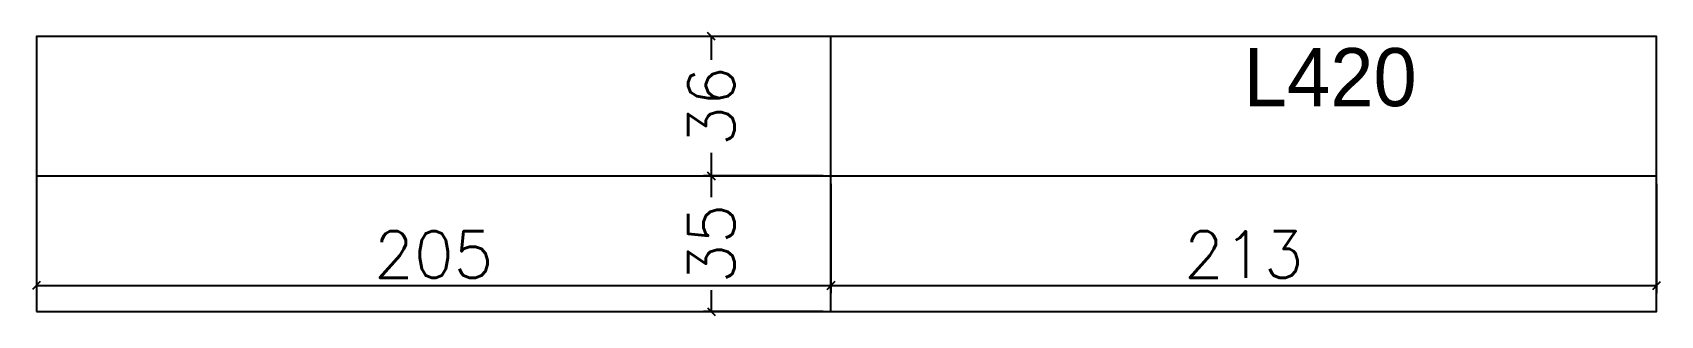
# Model space of a CAD drawing. Extents: x 3740 to 4160, y 1499 to 1572.
import ezdxf

# ---------------------------------------------------------------- set-up
doc = ezdxf.new("R2010")
doc.units = 0
for name, color, linetype in [('COTA', 241, 'Continuous'), ('NOMENCLATURA', 7, 'Continuous'), ('PAINEIS', 6, 'Continuous')]:
    doc.layers.add(name, color=color, linetype=linetype)
doc.styles.add('Romans', font='romans.shx', dxfattribs={"height": 12})
doc.dimstyles.new('cotas', dxfattribs={"dimtxt": 9, "dimasz": 2, "dimexe": 2, "dimexo": 2, "dimgap": 2, "dimtad": 1, "dimdec": 1, "dimzin": 12, "dimtxsty": 'Romans', "dimblk": 'OBLIQUE', "dimcen": 2.5, "dimclrd": 4, "dimclre": 4, "dimclrt": 240, "dimazin": 3, "dimtfac": 1, "dimtmove": 0, "dimatfit": 3})

# ---------------------------------------------------------------- blocks, each defined once
blk = doc.blocks.new('_OBLIQUE')
at = {"color": 0, "linetype": 'BYBLOCK'}
blk.add_line((-0.5, -0.5), (0.5, 0.5), dxfattribs=at)

msp = doc.modelspace()

# ---------------------------------------------------------------- linework, layer by layer
at = {"layer": 'PAINEIS'}
for p, q in [((3946.47, 1500.12), (3946.47, 1571.12)), ((3741.47, 1535.12), (4159.47, 1535.12))]:
    msp.add_line(p, q, dxfattribs=at)
msp.add_lwpolyline([(3741.47, 1500.12), (4159.47, 1500.12), (4159.47, 1571.12), (3741.47, 1571.12)], close=True, dxfattribs=at)

# ---------------------------------------------------------------- texts
at = {"layer": 'NOMENCLATURA'}
msp.add_text('L420', height=15, dxfattribs=at).set_placement((4052.97, 1553.12))

# ---------------------------------------------------------------- dimensions: what is measured, and where the dimension line sits
at = {"layer": 'COTA'}
for base, p1, p2, location in [((3915.61, 1535.12), (3946.47, 1535.12), (3946.47, 1571.12), (3915.61, 1553.12)), ((3915.61, 1500.12), (3946.47, 1500.12), (3946.47, 1535.12), (3915.61, 1517.62))]:
    msp.add_linear_dim(base=base, p1=p1, p2=p2, angle=90, location=location, dimstyle='cotas', override={"dimtmove": 2}, dxfattribs=at).render()
for base, p1, p2 in [((3741.47, 1506.85), (3741.47, 1535.12), (3946.47, 1535.12)), ((3946.47, 1506.85), (3946.47, 1535.12), (4159.47, 1535.12))]:
    msp.add_linear_dim(base=base, p1=p1, p2=p2, dimstyle='cotas', dxfattribs=at).render()

doc.saveas('drawing.dxf')
